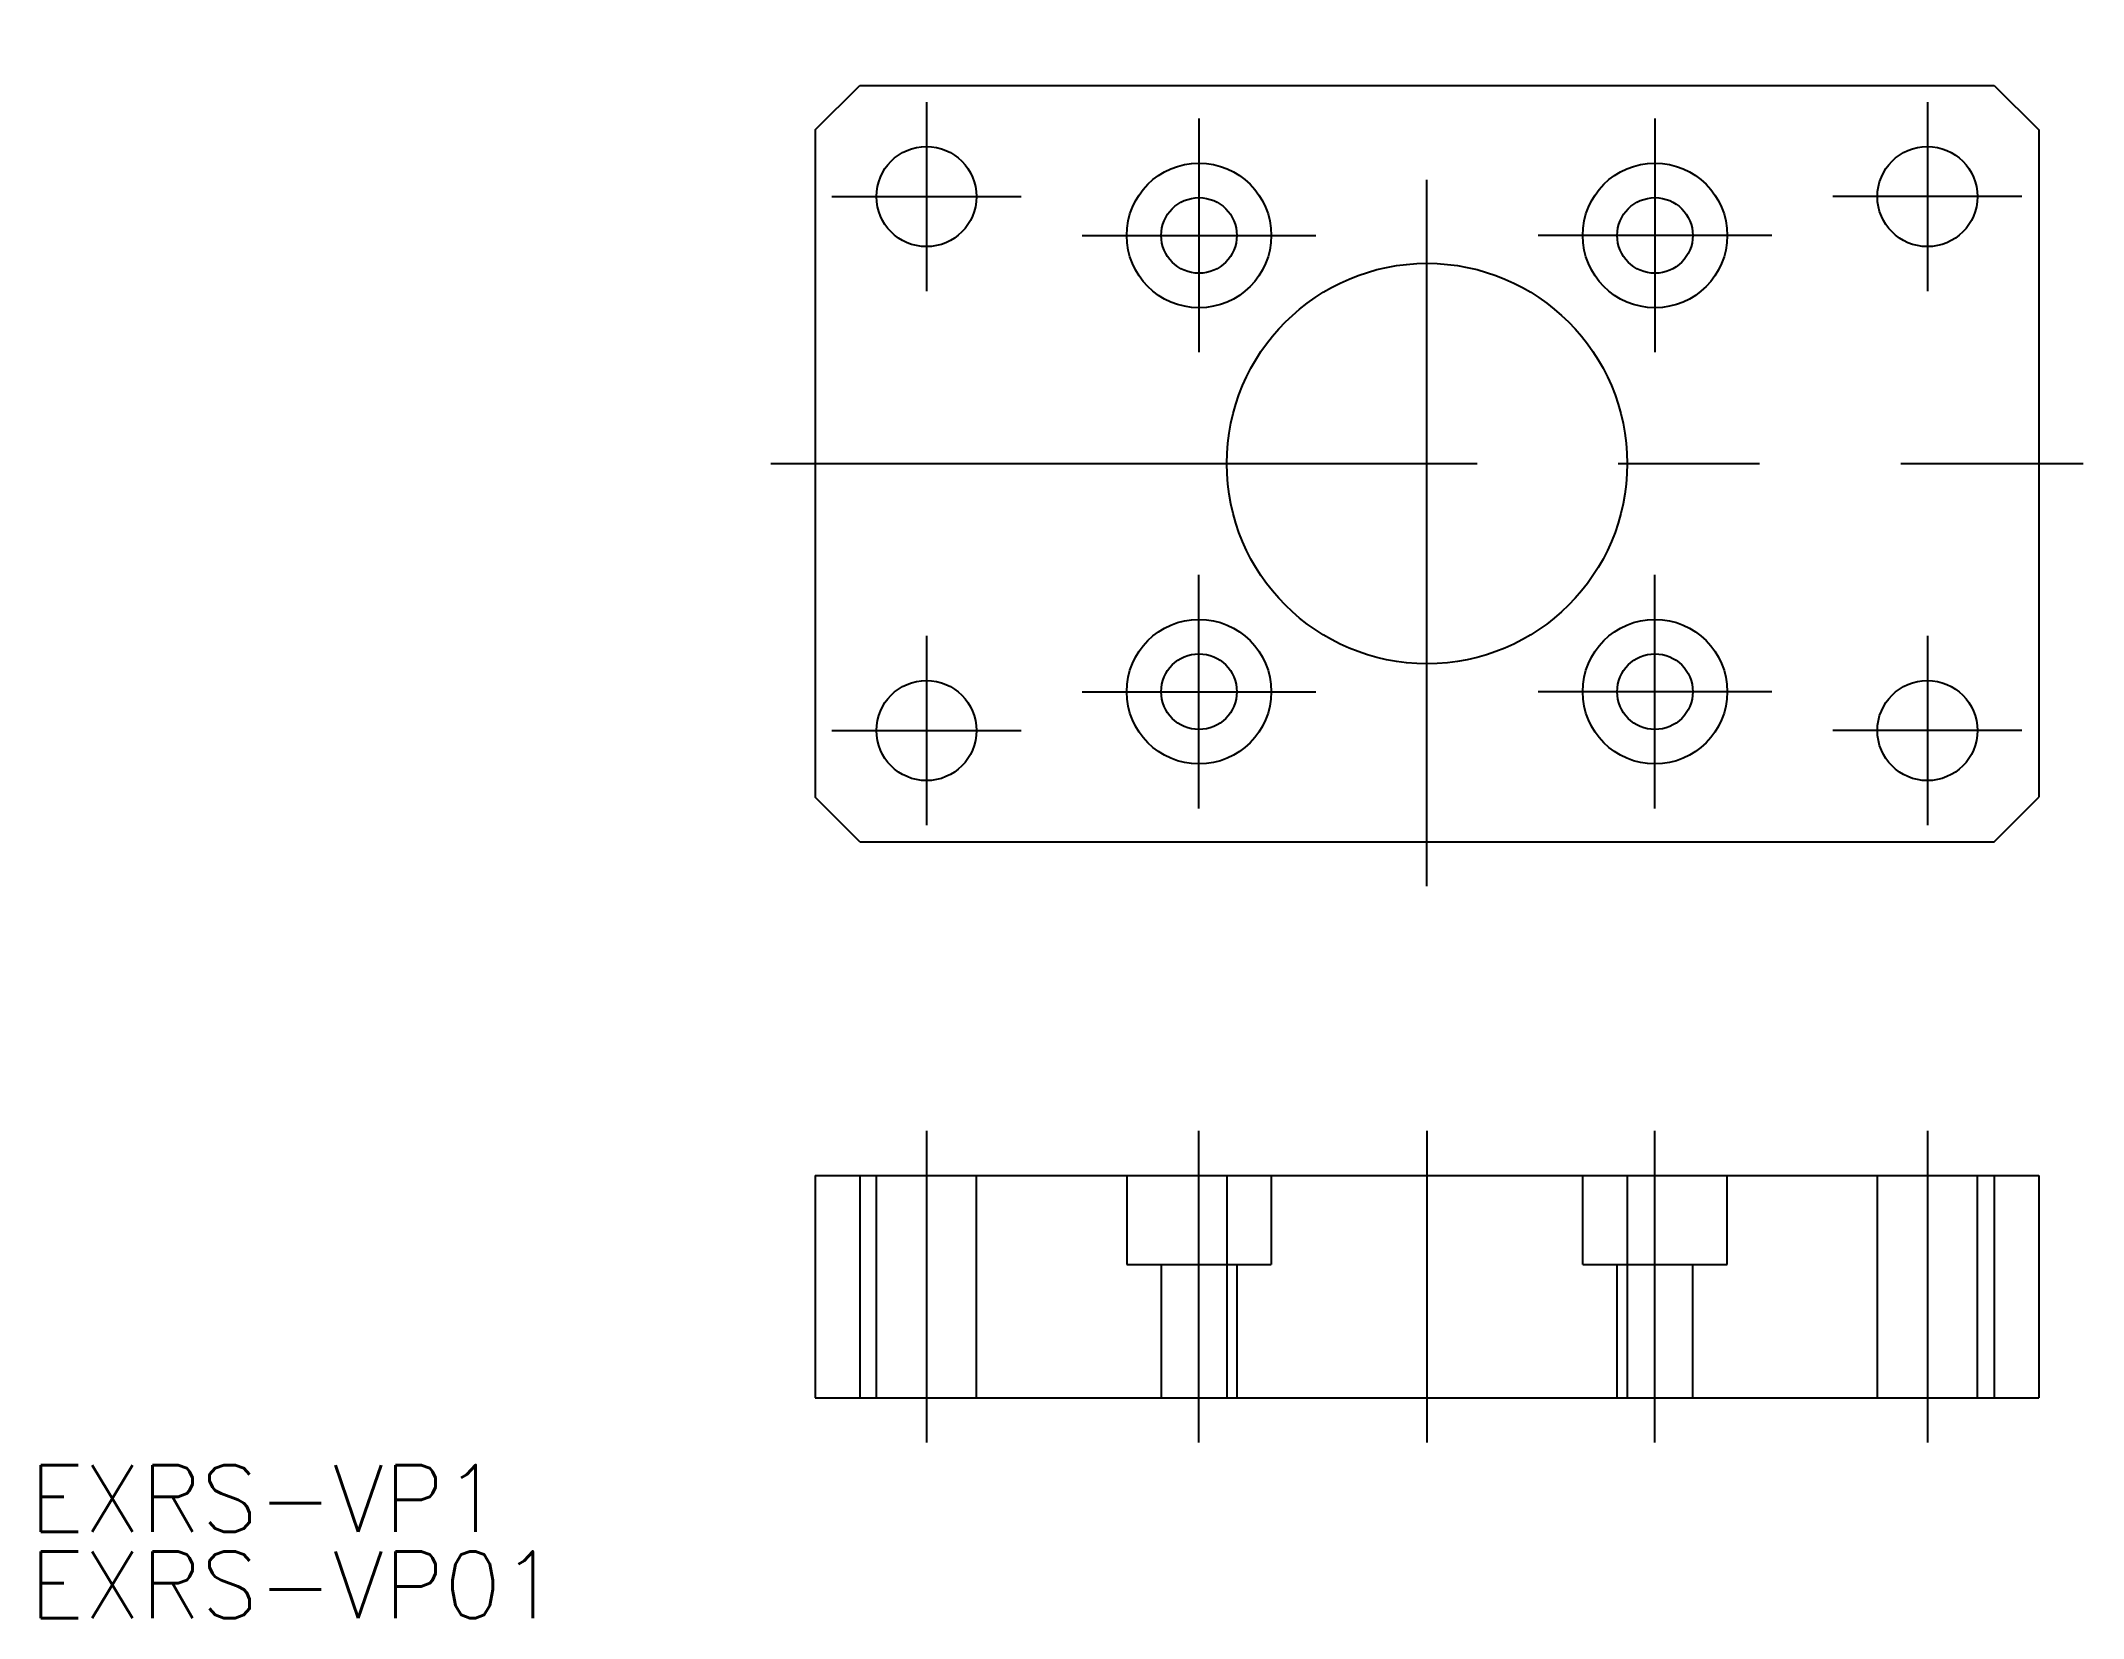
# Model space of a CAD drawing. Extents: x -62.3 to 29.5, y -51.9 to 19.
import ezdxf

# ---------------------------------------------------------------- set-up
doc = ezdxf.new("R2010")
doc.units = 0
doc.linetypes.add('CENTER', pattern=[50.8, 31.75, -6.35, 6.35, -6.35])
doc.linetypes.add('DASHED', pattern=[19.05, 12.7, -6.35])
doc.layers.get('0').update_dxf_attribs({"linetype": 'CONTINUOUS'})
doc.layers.add('CENTER', color=1, linetype='CONTINUOUS')
doc.styles.get("Standard").update_dxf_attribs({"font": 'txt.shx', "height": 3, "bigfont": 'bigfont.shx'})

msp = doc.modelspace()

# ---------------------------------------------------------------- linework, layer by layer
at = {"color": 7, "linetype": 'CONTINUOUS'}
for p, q in [((-27.5, 15), (-25.5, 17)), ((-25.5, 17), (25.5, 17)), ((25.5, 17), (27.5, 15)), ((-27.5, 15), (-27.5, -15)), ((27.5, 15), (27.5, -15)), ((-25.5, -17), (-27.5, -15)), ((25.5, -17), (27.5, -15)), ((-25.5, -17), (25.5, -17)), ((-27.5, -32), (27.5, -32)), ((-27.5, -32), (-27.5, -42)), ((-25.5, -32), (-25.5, -42)), ((25.5, -32), (25.5, -42)), ((27.5, -32), (27.5, -42)), ((-27.5, -42), (27.5, -42))]:
    msp.add_line(p, q, dxfattribs=at)
at = {"color": 3, "linetype": 'DASHED'}
for p, q in [((-24.75, -42), (-24.75, -32)), ((-20.25, -42), (-20.25, -32)), ((-13.5, -32), (-13.5, -36)), ((-9, -32), (-9, -42)), ((-7, -32), (-7, -36)), ((7, -36), (7, -32)), ((9, -32), (9, -42)), ((13.5, -36), (13.5, -32)), ((20.25, -42), (20.25, -32)), ((24.75, -42), (24.75, -32)), ((-13.5, -36), (-7, -36)), ((-11.95, -36), (-11.95, -42)), ((-8.55, -36), (-8.55, -42)), ((7, -36), (13.5, -36)), ((8.55, -42), (8.55, -36)), ((11.95, -42), (11.95, -36))]:
    msp.add_line(p, q, dxfattribs=at)
at = {"color": 7, "linetype": 'CONTINUOUS'}
for centre, radius in [((-22.5, 12), 2.25), ((22.5, 12), 2.25), ((-10.25, 10.253), 3.25), ((10.25, 10.253), 3.25), ((-10.25, 10.253), 1.7), ((10.25, 10.253), 1.7), ((0, 0), 9), ((-10.25, -10.253), 3.25), ((10.25, -10.253), 3.25), ((-10.25, -10.253), 1.7), ((10.25, -10.253), 1.7), ((-22.5, -12), 2.25), ((22.5, -12), 2.25)]:
    msp.add_circle(centre, radius, dxfattribs=at)
at = {"layer": 'CENTER', "color": 1, "linetype": 'CENTER'}
for p, q in [((0, -19), (0, 19)), ((-22.5, 16.25), (-22.5, 7.75)), ((22.5, 16.25), (22.5, 7.75)), ((-10.25, 15.503), (-10.25, 5.003)), ((10.25, 15.503), (10.25, 5.003)), ((-26.75, 12), (-18.25, 12)), ((26.75, 12), (18.25, 12)), ((-15.5, 10.253), (-5, 10.253)), ((15.5, 10.253), (5, 10.253)), ((-29.5, 0), (29.5, 0)), ((-10.25, -15.503), (-10.25, -5.003)), ((10.25, -15.503), (10.25, -5.003)), ((-22.5, -7.75), (-22.5, -16.25)), ((22.5, -7.75), (22.5, -16.25)), ((-15.5, -10.253), (-5, -10.253)), ((15.5, -10.253), (5, -10.253)), ((-26.75, -12), (-18.25, -12)), ((26.75, -12), (18.25, -12)), ((-22.5, -30), (-22.5, -44)), ((-10.25, -44), (-10.25, -30)), ((0, -30), (0, -44)), ((10.25, -44), (10.25, -30)), ((22.5, -30), (22.5, -44))]:
    msp.add_line(p, q, dxfattribs=at)

# ---------------------------------------------------------------- texts
at = {"color": 7, "linetype": 'CONTINUOUS'}
for s, p in [('EXRS-VP1', (-62.831, -48.014)), ('EXRS-VP01', (-62.831, -51.897))]:
    msp.add_text(s, height=3, dxfattribs=at).set_placement(p)

doc.saveas('drawing.dxf')
